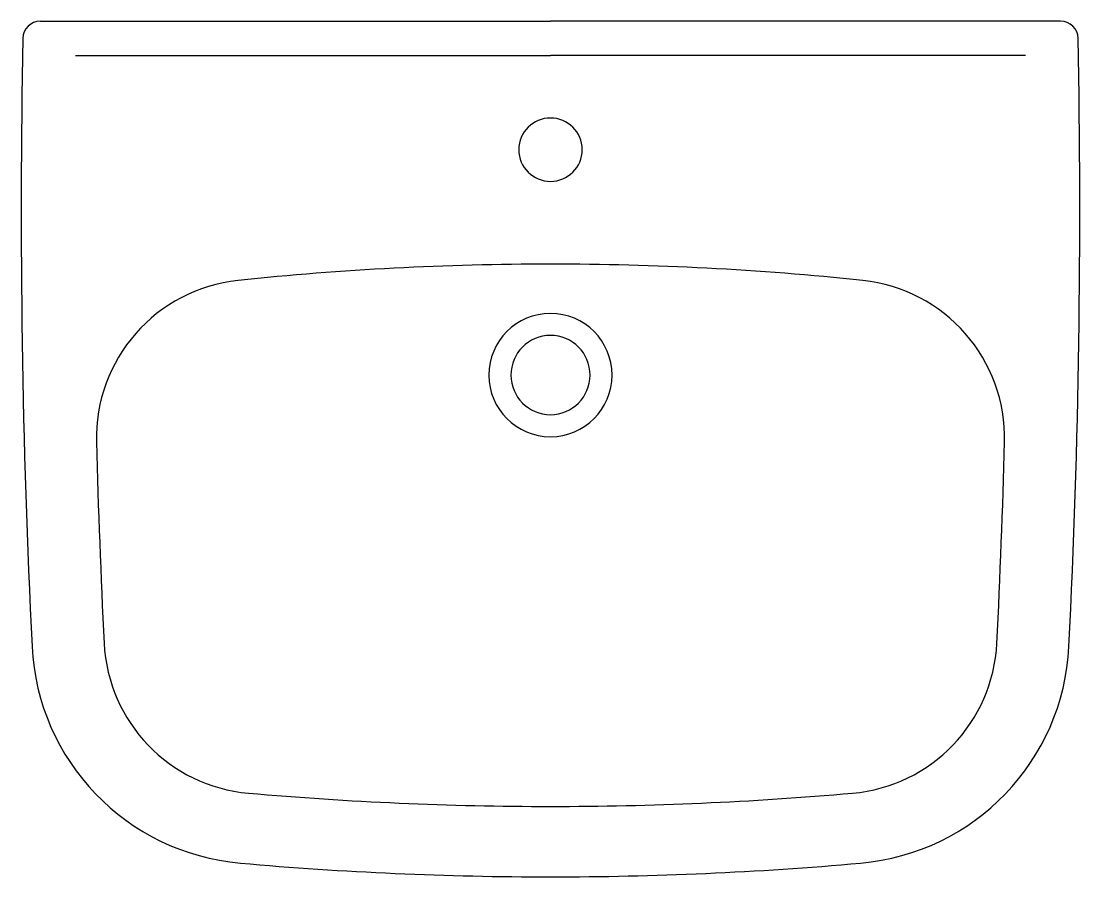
# Model space of a CAD drawing. Extents: x 2114 to 2716, y 1086 to 1572.
import ezdxf

# ---------------------------------------------------------------- set-up
doc = ezdxf.new("R2010")
doc.units = 0
doc.header["$LTSCALE"] = 50
doc.layers.add('FINA', color=6, linetype='CONTINUOUS')
doc.layers.add('GROSSA', color=3, linetype='CONTINUOUS')

msp = doc.modelspace()

# ---------------------------------------------------------------- linework, layer by layer
at = {"layer": 'FINA', "color": 0, "linetype": 'CONTINUOUS'}
for p in [(2145.23, 1552.03), (2684.92, 1552.03)]:
    msp.add_line(p, (2415.07, 1552.03), dxfattribs=at)
for start, end in [(90, 270), (270, 90)]:
    msp.add_arc((2415.07, 1370.58), 35, start, end, dxfattribs=at)
at = {"layer": 'GROSSA', "color": 0, "linetype": 'CONTINUOUS'}
for p in [(2125.3, 1571.58), (2704.84, 1571.58)]:
    msp.add_line(p, (2415.07, 1571.58), dxfattribs=at)
for centre, radius, start, end in [((2125.3, 1561.58), 10, 89.99951, 178.87807), ((2704.84, 1561.58), 10, 1.12556, 90.00044), ((7114.37, 1464.37), 5000.01, 178.88446, 182.84296), ((-2284.23, 1464.37), 5000.02, 357.15704, 1.11553), ((2415.07, 1498.58), 18, 90, 270), ((2415.07, 1498.58), 18, 270, 90), ((2415.05, -266.4), 1699.98, 89.99926, 95.98857), ((2415.1, -266.4), 1699.98, 84.01143, 90.00074), ((2247.08, 1334.79), 90, 95.98928, 181.52514), ((2583.06, 1334.79), 90, 358.47486, 84.01072), ((2415.07, 1370.58), 22.5, 90, 270), ((2415.07, 1370.58), 22.5, 270, 90), ((7113.26, 1463.85), 4957.88, 181.51678, 182.84033), ((-2283.11, 1463.85), 4957.88, 357.15967, 358.48322), ((2250.35, 1222.85), 130, 182.84404, 264.94653), ((2251.36, 1222.76), 90, 182.84376, 264.97744), ((2578.79, 1222.76), 90, 275.02256, 357.15624), ((2579.79, 1222.85), 130, 275.05347, 357.15596), ((2415.04, 3085.59), 1960.01, 264.97829, 270.00083), ((2415.1, 3085.59), 1960.01, 269.99917, 275.02171), ((2415.04, 3085.55), 1999.97, 264.94725, 270.00082), ((2415.1, 3085.55), 1999.97, 269.99918, 275.05275)]:
    msp.add_arc(centre, radius, start, end, dxfattribs=at)

doc.saveas('drawing.dxf')
